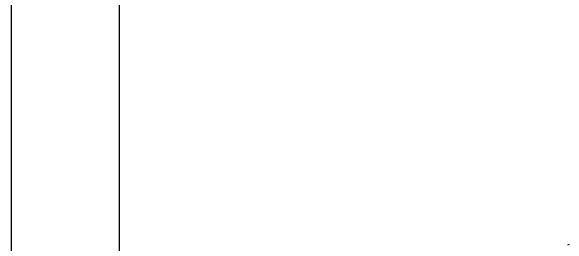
# Model space of a CAD drawing. Extents: x 6992 to 7586, y -5808 to -5388.
# Drawn here: x 6992.5 to 7126, y -5638.7 to -5582.6 of the extents above; entities that cross this region are included whole.
import ezdxf

# ---------------------------------------------------------------- set-up
doc = ezdxf.new("R2010")
doc.units = 0
doc.header["$LTSCALE"] = 7
doc.header["$MEASUREMENT"] = 0
doc.layers.get('0').update_dxf_attribs({"color": 2, "linetype": 'CONTINUOUS'})
doc.layers.add('Make2D 표시선', color=7, linetype='CONTINUOUS')
doc.layers.add('TXT', color=4, linetype='CONTINUOUS')

msp = doc.modelspace()

# ---------------------------------------------------------------- linework, layer by layer
at = {"linetype": 'Continuous'}
msp.add_lwpolyline([(6992.497023865162, -5808.085328019546), (7586.497023865184, -5808.085328019546), (7586.497023865184, -5388.085328019539), (6992.497023865162, -5388.085328019539)], close=True, dxfattribs=at)
at = {"layer": 'Make2D 표시선'}
msp.add_lwpolyline([(7125.988643488579, -5638.674147410256), (7126.400313340047, -5638.509535061406)], dxfattribs=at)
at = {"layer": 'TXT', "color": 4}
msp.add_line((7018.497023865159, -5797.08532801955), (7018.497023865159, -5407.08532801955), dxfattribs=at)

doc.saveas('drawing.dxf')
